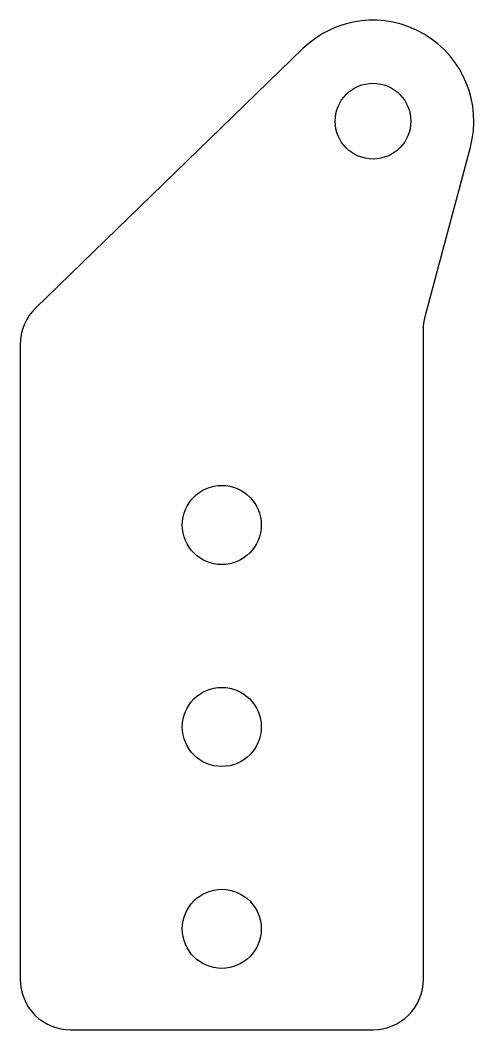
# Model space of a CAD drawing. Header units: inches. Extents: x -0.87 to 0.25, y -2.25 to 0.25.
import ezdxf

# ---------------------------------------------------------------- set-up
doc = ezdxf.new("R2010")
doc.units = ezdxf.units.IN
doc.header["$MEASUREMENT"] = 0

msp = doc.modelspace()

# ---------------------------------------------------------------- linework, layer by layer
msp.add_lwpolyline([(-0.875, -2.125, 0.414214), (-0.75, -2.25), (0, -2.25, 0.414214), (0.125, -2.125), (0.125, -0.5164, -0.06546), (0.1292, -0.4841), (0.2415, -0.0646, 0.761031), (-0.174, 0.1795), (-0.837, -0.4632, 0.202961), (-0.875, -0.5529)], format="xyb", close=True)
for centre, radius in [((0, 0), 0.0938), ((-0.375, -1), 0.098), ((-0.375, -1.5), 0.098), ((-0.375, -2), 0.098)]:
    msp.add_circle(centre, radius)

doc.saveas('drawing.dxf')
